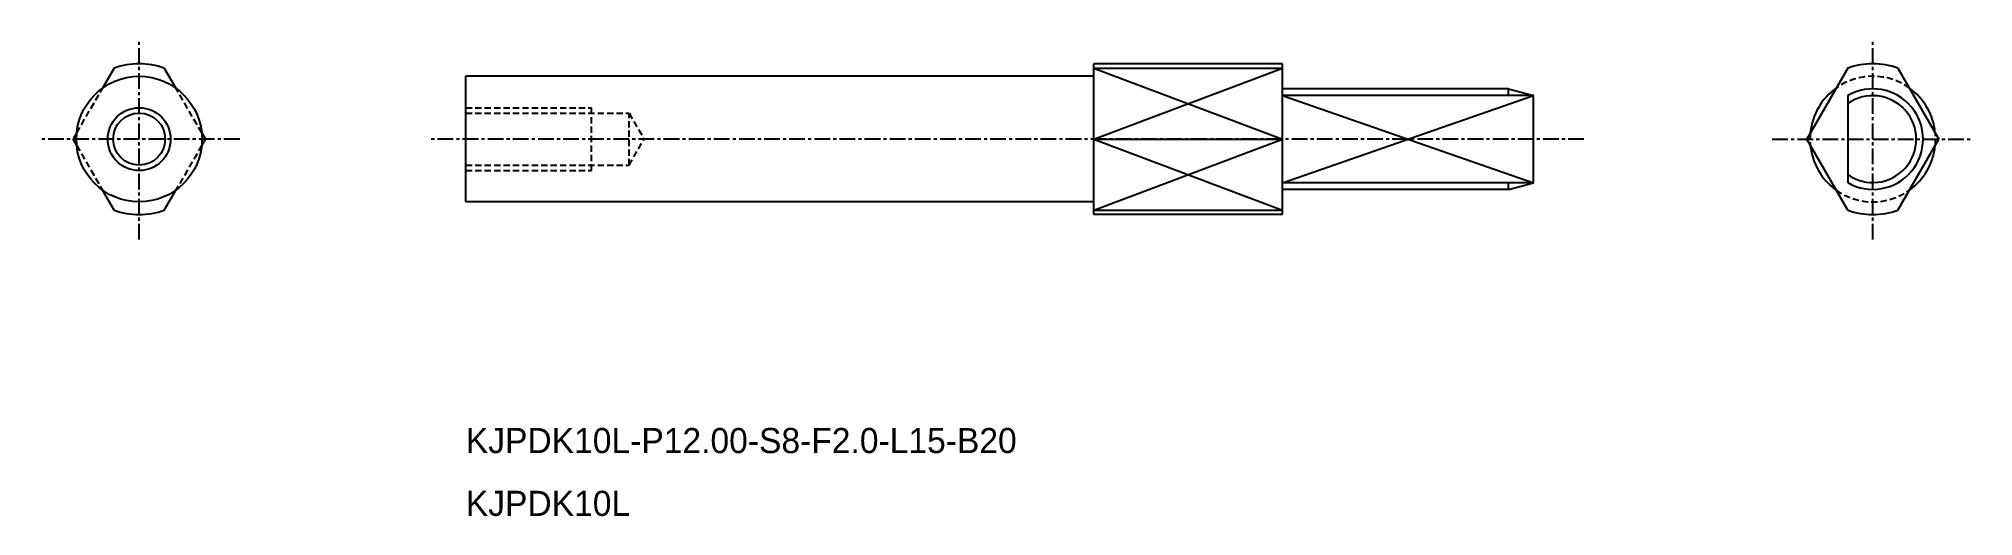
# Model space of a CAD drawing. Extents: x -2535 to -2381, y -745 to -707.
import ezdxf

# ---------------------------------------------------------------- set-up
doc = ezdxf.new("R2010")
doc.units = 0
doc.linetypes.add('CENTER', pattern=[2, 1.25, -0.25, 0.25, -0.25])
doc.linetypes.add('DASHED', pattern=[0.75, 0.5, -0.25])
doc.layers.get('0').update_dxf_attribs({"linetype": 'CONTINUOUS'})
doc.layers.add('CENTER', color=1, linetype='CENTER')

msp = doc.modelspace()

# ---------------------------------------------------------------- linework, layer by layer
at = {"color": 7, "linetype": 'CONTINUOUS'}
for p, q in [((-2528.58, -709), (-2529.5, -710.6)), ((-2524.58, -709), (-2523.65, -710.6)), ((-2450.58, -709.65), (-2500.58, -709.65)), ((-2500.58, -719.65), (-2500.58, -709.65)), ((-2435.58, -708.65), (-2450.58, -708.65)), ((-2450.58, -720.65), (-2450.58, -708.65)), ((-2450.58, -709), (-2435.58, -709)), ((-2435.58, -720.65), (-2435.58, -708.65)), ((-2390.58, -709), (-2393.84, -714.65)), ((-2386.58, -709), (-2383.31, -714.65)), ((-2417.58, -710.65), (-2435.58, -710.65)), ((-2415.58, -711.19), (-2435.58, -711.19)), ((-2417.58, -710.65), (-2415.58, -711.19)), ((-2417.58, -711.19), (-2417.58, -710.65)), ((-2415.58, -718.12), (-2415.58, -711.19)), ((-2390.58, -711.19), (-2390.58, -718.12)), ((-2531.55, -714.15), (-2531.84, -714.65)), ((-2521.6, -714.15), (-2521.31, -714.65)), ((-2531.55, -715.16), (-2531.84, -714.65)), ((-2521.6, -715.16), (-2521.31, -714.65)), ((-2450.58, -714.65), (-2435.58, -714.65)), ((-2390.58, -720.31), (-2393.84, -714.65)), ((-2386.58, -720.31), (-2383.31, -714.65)), ((-2528.58, -720.31), (-2529.5, -718.71)), ((-2524.58, -720.31), (-2523.65, -718.71)), ((-2415.58, -718.12), (-2435.58, -718.12)), ((-2417.58, -718.65), (-2435.58, -718.65)), ((-2417.58, -718.65), (-2417.58, -718.12)), ((-2417.58, -718.65), (-2415.58, -718.12)), ((-2450.58, -719.65), (-2500.58, -719.65)), ((-2450.58, -720.31), (-2435.58, -720.31)), ((-2435.58, -720.65), (-2450.58, -720.65))]:
    msp.add_line(p, q, dxfattribs=at)
at = {"color": 3, "linetype": 'CONTINUOUS'}
for p, q in [((-2450.58, -714.65), (-2435.58, -709)), ((-2450.58, -709), (-2435.58, -714.65)), ((-2435.58, -718.12), (-2415.58, -711.19)), ((-2435.58, -711.19), (-2415.58, -718.12)), ((-2450.58, -720.31), (-2435.58, -714.65)), ((-2450.58, -714.65), (-2435.58, -720.31))]:
    msp.add_line(p, q, dxfattribs=at)
at = {"color": 3, "linetype": 'DASHED'}
for p, q in [((-2531.55, -714.15), (-2529.5, -710.6)), ((-2521.6, -714.15), (-2523.65, -710.6)), ((-2500.58, -712.15), (-2490.58, -712.15)), ((-2500.58, -712.59), (-2487.58, -712.59)), ((-2490.58, -717.15), (-2490.58, -712.15)), ((-2487.58, -716.72), (-2487.58, -712.59)), ((-2487.58, -712.59), (-2486.39, -714.65)), ((-2531.55, -715.16), (-2529.5, -718.71)), ((-2521.6, -715.16), (-2523.65, -718.71)), ((-2487.58, -716.72), (-2486.39, -714.65)), ((-2500.58, -716.72), (-2487.58, -716.72)), ((-2500.58, -717.15), (-2490.58, -717.15))]:
    msp.add_line(p, q, dxfattribs=at)
at = {"color": 7, "linetype": 'CONTINUOUS'}
for radius in [5, 2.07]:
    msp.add_circle((-2526.58, -714.65), radius, dxfattribs=at)
at = {"color": 3, "linetype": 'CONTINUOUS'}
msp.add_circle((-2526.58, -714.65), 2.5, dxfattribs=at)
at = {"color": 7, "linetype": 'CONTINUOUS'}
for centre, radius, start, end in [((-2526.58, -714.65), 6, 70.5288, 109.4712), ((-2388.58, -714.65), 6, 70.5288, 109.4712), ((-2388.58, -714.65), 5, 125.7966, 174.2034), ((-2388.58, -714.65), 4, 240, 120), ((-2388.58, -714.65), 3.46, 234.7356, 125.2644), ((-2388.58, -714.65), 5, 5.7966, 54.2034), ((-2388.58, -714.65), 5, 185.7966, 234.2034), ((-2388.58, -714.65), 5, 305.7966, 354.2034), ((-2526.58, -714.65), 6, 250.5288, 289.4712), ((-2388.58, -714.65), 6, 250.5288, 289.4712)]:
    msp.add_arc(centre, radius, start, end, dxfattribs=at)
at = {"color": 3, "linetype": 'DASHED'}
for start, end in [(54.2034, 125.7966), (174.2034, 185.7966), (354.2034, 5.7966), (234.2034, 305.7966)]:
    msp.add_arc((-2388.58, -714.65), 5, start, end, dxfattribs=at)
at = {"layer": 'CENTER', "color": 1, "linetype": 'CENTER'}
for p, q in [((-2526.58, -722.65), (-2526.58, -706.65)), ((-2388.58, -722.65), (-2388.58, -706.65)), ((-2518.58, -714.65), (-2534.58, -714.65)), ((-2411.58, -714.65), (-2503.58, -714.65)), ((-2396.58, -714.65), (-2380.58, -714.65))]:
    msp.add_line(p, q, dxfattribs=at)

# ---------------------------------------------------------------- texts
at = {"color": 7, "linetype": 'CONTINUOUS'}
for s, p in [('KJPDK10L-P12.00-S8-F2.0-L15-B20', (-2500.58, -739.65)), ('KJPDK10L', (-2500.58, -744.65))]:
    msp.add_text(s, height=2, dxfattribs=at).set_placement(p)

doc.saveas('drawing.dxf')
